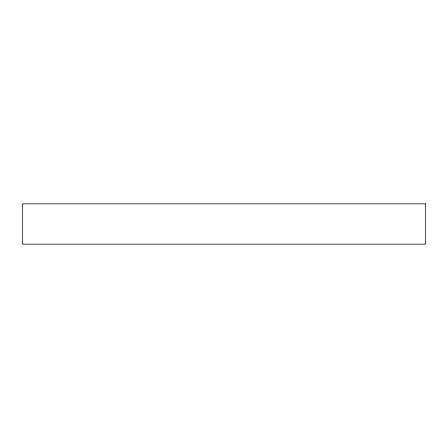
<?xml version="1.0" encoding="UTF-8"?>
<svg xmlns="http://www.w3.org/2000/svg" width="448" height="448" viewBox="0 0 448 448"><rect width="100%" height="100%" fill="white"/><g stroke="black" fill="none" stroke-linecap="round" stroke-linejoin="round"><path stroke-width="0.67" d="M425.6 203.84L22.4 203.84L22.4 244.16L425.6 244.16L425.6 203.84"/></g></svg>
